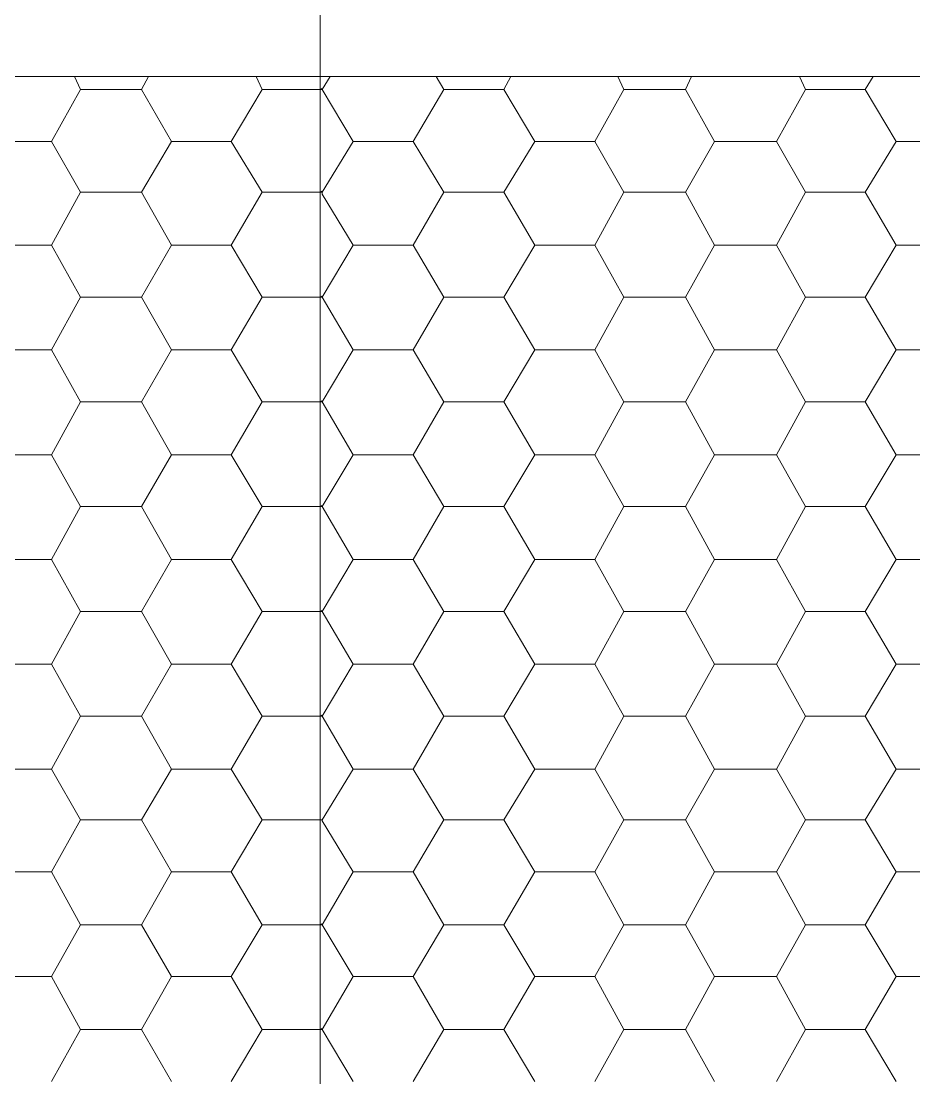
# Model space of a CAD drawing. Header units: millimetres. Extents: x 2928 to 3112, y 1220 to 1280.
# Drawn here: x 3055.415 to 3056.894, y 1273.298 to 1275.049 of the extents above; entities that cross this region are included whole.
import ezdxf

# ---------------------------------------------------------------- set-up
doc = ezdxf.new("R2010")
doc.units = ezdxf.units.MM

msp = doc.modelspace()

# ---------------------------------------------------------------- linework, layer by layer
at = {"color": 253, "linetype": 'Continuous', "lineweight": 5, "true_color": 0x9a9a9a}
msp.add_lwpolyline([(3055.91041, 1268.70214), (3055.91041, 1277.52782), (3056.53066, 1277.52782)], dxfattribs=at)
at = {"color": 7, "linetype": 'Continuous', "lineweight": 5, "true_color": 0x000007}
msp.add_lwpolyline([(3058.27562, 1268.15632), (3052.47342, 1268.15632), (3058.27562, 1268.15632), (3058.27562, 1274.95752), (3052.47342, 1274.95752), (3052.47342, 1268.15632)], dxfattribs=at)
at = {"color": 9, "linetype": 'Continuous', "lineweight": 13, "true_color": 0xbababa}
for points in [[(3055.51346, 1274.93602), (3055.50353, 1274.95752), (3055.50353, 1274.95752)], [(3055.61435, 1274.93602), (3055.62593, 1274.95752), (3055.62593, 1274.95752)], [(3055.81448, 1274.93602), (3055.80456, 1274.95752), (3055.80456, 1274.95752)], [(3055.91372, 1274.93602), (3055.92695, 1274.95752), (3055.92695, 1274.95752)], [(3056.11551, 1274.93602), (3056.10228, 1274.95752), (3056.10228, 1274.95752)], [(3056.21475, 1274.93602), (3056.22632, 1274.95752), (3056.22632, 1274.95752)], [(3056.41323, 1274.93602), (3056.4033, 1274.95752), (3056.4033, 1274.95752)], [(3056.51577, 1274.93602), (3056.5257, 1274.95752), (3056.5257, 1274.95752)], [(3056.71425, 1274.93602), (3056.70433, 1274.95752), (3056.70433, 1274.95752)], [(3056.81349, 1274.93602), (3056.82672, 1274.95752), (3056.82672, 1274.95752)], [(3055.46549, 1274.85001), (3055.51346, 1274.93602), (3055.51346, 1274.93602)], [(3055.51346, 1274.93602), (3055.61435, 1274.93602), (3055.61435, 1274.93602)], [(3055.66397, 1274.85001), (3055.61435, 1274.93602), (3055.61435, 1274.93602)], [(3055.76321, 1274.85001), (3055.81448, 1274.93602), (3055.81448, 1274.93602)], [(3055.81448, 1274.93602), (3055.91372, 1274.93602), (3055.91372, 1274.93602)], [(3055.91372, 1274.93602), (3055.91207, 1274.93768), (3055.91207, 1274.93768)], [(3055.91372, 1274.93602), (3055.91207, 1274.93768), (3055.91207, 1274.93768)], [(3055.96499, 1274.85001), (3055.91372, 1274.93602), (3055.91372, 1274.93602)], [(3056.06423, 1274.85001), (3056.11551, 1274.93602), (3056.11551, 1274.93602)], [(3056.11551, 1274.93602), (3056.21475, 1274.93602), (3056.21475, 1274.93602)], [(3056.26602, 1274.85001), (3056.21475, 1274.93602), (3056.21475, 1274.93602)], [(3056.36526, 1274.85001), (3056.41323, 1274.93602), (3056.41323, 1274.93602)], [(3056.41323, 1274.93602), (3056.51577, 1274.93602), (3056.51577, 1274.93602)], [(3056.56374, 1274.85001), (3056.51577, 1274.93602), (3056.51577, 1274.93602)], [(3056.66629, 1274.85001), (3056.71425, 1274.93602), (3056.71425, 1274.93602)], [(3056.71425, 1274.93602), (3056.81349, 1274.93602), (3056.81349, 1274.93602)], [(3056.86476, 1274.85001), (3056.81349, 1274.93602), (3056.81349, 1274.93602)], [(3055.3646, 1274.85001), (3055.46549, 1274.85001), (3055.46549, 1274.85001)], [(3055.51346, 1274.76566), (3055.46549, 1274.85001), (3055.46549, 1274.85001)], [(3055.61435, 1274.76566), (3055.66397, 1274.85001), (3055.66397, 1274.85001)], [(3055.66397, 1274.85001), (3055.76321, 1274.85001), (3055.76321, 1274.85001)], [(3055.81448, 1274.76566), (3055.76321, 1274.85001), (3055.76321, 1274.85001)], [(3055.91372, 1274.76566), (3055.96499, 1274.85001), (3055.96499, 1274.85001)], [(3055.96499, 1274.85001), (3056.06423, 1274.85001), (3056.06423, 1274.85001)], [(3056.11551, 1274.76566), (3056.06423, 1274.85001), (3056.06423, 1274.85001)], [(3056.21475, 1274.76566), (3056.26602, 1274.85001), (3056.26602, 1274.85001)], [(3056.26602, 1274.85001), (3056.36526, 1274.85001), (3056.36526, 1274.85001)], [(3056.41323, 1274.76566), (3056.36526, 1274.85001), (3056.36526, 1274.85001)], [(3056.51577, 1274.76566), (3056.56374, 1274.85001), (3056.56374, 1274.85001)], [(3056.56374, 1274.85001), (3056.66629, 1274.85001), (3056.66629, 1274.85001)], [(3056.71425, 1274.76566), (3056.66629, 1274.85001), (3056.66629, 1274.85001)], [(3056.81349, 1274.76566), (3056.86476, 1274.85001), (3056.86476, 1274.85001)], [(3056.86476, 1274.85001), (3056.964, 1274.85001), (3056.964, 1274.85001)], [(3055.46549, 1274.678), (3055.51346, 1274.76566), (3055.51346, 1274.76566)], [(3055.51346, 1274.76566), (3055.61435, 1274.76566), (3055.61435, 1274.76566)], [(3055.66397, 1274.678), (3055.61435, 1274.76566), (3055.61435, 1274.76566)], [(3055.76321, 1274.678), (3055.81448, 1274.76566), (3055.81448, 1274.76566)], [(3055.81448, 1274.76566), (3055.91372, 1274.76566), (3055.91372, 1274.76566)], [(3055.91372, 1274.76566), (3055.91207, 1274.76731), (3055.91207, 1274.76731)], [(3055.91372, 1274.76235), (3055.91372, 1274.76566), (3055.91372, 1274.76566)], [(3055.96499, 1274.678), (3055.91372, 1274.76235), (3055.91372, 1274.76235)], [(3056.06423, 1274.678), (3056.11551, 1274.76566), (3056.11551, 1274.76566)], [(3056.11551, 1274.76566), (3056.21475, 1274.76566), (3056.21475, 1274.76566)], [(3056.26602, 1274.678), (3056.21475, 1274.76566), (3056.21475, 1274.76566)], [(3056.36526, 1274.678), (3056.41323, 1274.76566), (3056.41323, 1274.76566)], [(3056.41323, 1274.76566), (3056.51577, 1274.76566), (3056.51577, 1274.76566)], [(3056.56374, 1274.678), (3056.51577, 1274.76566), (3056.51577, 1274.76566)], [(3056.66629, 1274.678), (3056.71425, 1274.76566), (3056.71425, 1274.76566)], [(3056.71425, 1274.76566), (3056.81349, 1274.76566), (3056.81349, 1274.76566)], [(3056.86476, 1274.678), (3056.81349, 1274.76566), (3056.81349, 1274.76566)], [(3055.3646, 1274.678), (3055.46549, 1274.678), (3055.46549, 1274.678)], [(3055.51346, 1274.59199), (3055.46549, 1274.678), (3055.46549, 1274.678)], [(3055.61435, 1274.59199), (3055.66397, 1274.678), (3055.66397, 1274.678)], [(3055.66397, 1274.678), (3055.76321, 1274.678), (3055.76321, 1274.678)], [(3055.81448, 1274.59199), (3055.76321, 1274.678), (3055.76321, 1274.678)], [(3055.91372, 1274.59199), (3055.96499, 1274.678), (3055.96499, 1274.678)], [(3055.96499, 1274.678), (3056.06423, 1274.678), (3056.06423, 1274.678)], [(3056.11551, 1274.59199), (3056.06423, 1274.678), (3056.06423, 1274.678)], [(3056.21475, 1274.59199), (3056.26602, 1274.678), (3056.26602, 1274.678)], [(3056.26602, 1274.678), (3056.36526, 1274.678), (3056.36526, 1274.678)], [(3056.41323, 1274.59199), (3056.36526, 1274.678), (3056.36526, 1274.678)], [(3056.51577, 1274.59199), (3056.56374, 1274.678), (3056.56374, 1274.678)], [(3056.56374, 1274.678), (3056.66629, 1274.678), (3056.66629, 1274.678)], [(3056.71425, 1274.59199), (3056.66629, 1274.678), (3056.66629, 1274.678)], [(3056.81349, 1274.59199), (3056.86476, 1274.678), (3056.86476, 1274.678)], [(3056.86476, 1274.678), (3056.964, 1274.678), (3056.964, 1274.678)], [(3055.46549, 1274.50433), (3055.51346, 1274.59199), (3055.51346, 1274.59199)], [(3055.51346, 1274.59199), (3055.61435, 1274.59199), (3055.61435, 1274.59199)], [(3055.66397, 1274.50433), (3055.61435, 1274.59199), (3055.61435, 1274.59199)], [(3055.76321, 1274.50433), (3055.81448, 1274.59199), (3055.81448, 1274.59199)], [(3055.81448, 1274.59199), (3055.91372, 1274.59199), (3055.91372, 1274.59199)], [(3055.91372, 1274.59199), (3055.91207, 1274.59365), (3055.91207, 1274.59365)], [(3055.91372, 1274.59199), (3055.91207, 1274.59365), (3055.91207, 1274.59365)], [(3055.96499, 1274.50433), (3055.91372, 1274.59199), (3055.91372, 1274.59199)], [(3056.06423, 1274.50433), (3056.11551, 1274.59199), (3056.11551, 1274.59199)], [(3056.11551, 1274.59199), (3056.21475, 1274.59199), (3056.21475, 1274.59199)], [(3056.26602, 1274.50433), (3056.21475, 1274.59199), (3056.21475, 1274.59199)], [(3056.36526, 1274.50433), (3056.41323, 1274.59199), (3056.41323, 1274.59199)], [(3056.41323, 1274.59199), (3056.51577, 1274.59199), (3056.51577, 1274.59199)], [(3056.56374, 1274.50433), (3056.51577, 1274.59199), (3056.51577, 1274.59199)], [(3056.66629, 1274.50433), (3056.71425, 1274.59199), (3056.71425, 1274.59199)], [(3056.71425, 1274.59199), (3056.81349, 1274.59199), (3056.81349, 1274.59199)], [(3056.86476, 1274.50433), (3056.81349, 1274.59199), (3056.81349, 1274.59199)], [(3055.3646, 1274.50433), (3055.46549, 1274.50433), (3055.46549, 1274.50433)], [(3055.51346, 1274.41832), (3055.46549, 1274.50433), (3055.46549, 1274.50433)], [(3055.61435, 1274.41832), (3055.66397, 1274.50433), (3055.66397, 1274.50433)], [(3055.66397, 1274.50433), (3055.76321, 1274.50433), (3055.76321, 1274.50433)], [(3055.81448, 1274.41832), (3055.76321, 1274.50433), (3055.76321, 1274.50433)], [(3055.91372, 1274.41832), (3055.96499, 1274.50433), (3055.96499, 1274.50433)], [(3055.96499, 1274.50433), (3056.06423, 1274.50433), (3056.06423, 1274.50433)], [(3056.11551, 1274.41832), (3056.06423, 1274.50433), (3056.06423, 1274.50433)], [(3056.21475, 1274.41832), (3056.26602, 1274.50433), (3056.26602, 1274.50433)], [(3056.26602, 1274.50433), (3056.36526, 1274.50433), (3056.36526, 1274.50433)], [(3056.41323, 1274.41832), (3056.36526, 1274.50433), (3056.36526, 1274.50433)], [(3056.51577, 1274.41832), (3056.56374, 1274.50433), (3056.56374, 1274.50433)], [(3056.56374, 1274.50433), (3056.66629, 1274.50433), (3056.66629, 1274.50433)], [(3056.71425, 1274.41832), (3056.66629, 1274.50433), (3056.66629, 1274.50433)], [(3056.81349, 1274.41832), (3056.86476, 1274.50433), (3056.86476, 1274.50433)], [(3056.86476, 1274.50433), (3056.964, 1274.50433), (3056.964, 1274.50433)], [(3055.46549, 1274.33066), (3055.51346, 1274.41832), (3055.51346, 1274.41832)], [(3055.51346, 1274.41832), (3055.61435, 1274.41832), (3055.61435, 1274.41832)], [(3055.66397, 1274.33066), (3055.61435, 1274.41832), (3055.61435, 1274.41832)], [(3055.76321, 1274.33066), (3055.81448, 1274.41832), (3055.81448, 1274.41832)], [(3055.81448, 1274.41832), (3055.91372, 1274.41832), (3055.91372, 1274.41832)], [(3055.91372, 1274.41832), (3055.91207, 1274.41998), (3055.91207, 1274.41998)], [(3055.91372, 1274.41832), (3055.91207, 1274.41998), (3055.91207, 1274.41998)], [(3055.96499, 1274.33066), (3055.91372, 1274.41832), (3055.91372, 1274.41832)], [(3056.06423, 1274.33066), (3056.11551, 1274.41832), (3056.11551, 1274.41832)], [(3056.11551, 1274.41832), (3056.21475, 1274.41832), (3056.21475, 1274.41832)], [(3056.26602, 1274.33066), (3056.21475, 1274.41832), (3056.21475, 1274.41832)], [(3056.36526, 1274.33066), (3056.41323, 1274.41832), (3056.41323, 1274.41832)], [(3056.41323, 1274.41832), (3056.51577, 1274.41832), (3056.51577, 1274.41832)], [(3056.56374, 1274.33066), (3056.51577, 1274.41832), (3056.51577, 1274.41832)], [(3056.66629, 1274.33066), (3056.71425, 1274.41832), (3056.71425, 1274.41832)], [(3056.71425, 1274.41832), (3056.81349, 1274.41832), (3056.81349, 1274.41832)], [(3056.86476, 1274.33066), (3056.81349, 1274.41832), (3056.81349, 1274.41832)], [(3055.3646, 1274.33066), (3055.46549, 1274.33066), (3055.46549, 1274.33066)], [(3055.51346, 1274.24465), (3055.46549, 1274.33066), (3055.46549, 1274.33066)], [(3055.61435, 1274.24465), (3055.66397, 1274.33066), (3055.66397, 1274.33066)], [(3055.66397, 1274.33066), (3055.76321, 1274.33066), (3055.76321, 1274.33066)], [(3055.81448, 1274.24465), (3055.76321, 1274.33066), (3055.76321, 1274.33066)], [(3055.91372, 1274.24465), (3055.96499, 1274.33066), (3055.96499, 1274.33066)], [(3055.96499, 1274.33066), (3056.06423, 1274.33066), (3056.06423, 1274.33066)], [(3056.11551, 1274.24465), (3056.06423, 1274.33066), (3056.06423, 1274.33066)], [(3056.21475, 1274.24465), (3056.26602, 1274.33066), (3056.26602, 1274.33066)], [(3056.26602, 1274.33066), (3056.36526, 1274.33066), (3056.36526, 1274.33066)], [(3056.41323, 1274.24465), (3056.36526, 1274.33066), (3056.36526, 1274.33066)], [(3056.51577, 1274.24465), (3056.56374, 1274.33066), (3056.56374, 1274.33066)], [(3056.56374, 1274.33066), (3056.66629, 1274.33066), (3056.66629, 1274.33066)], [(3056.71425, 1274.24465), (3056.66629, 1274.33066), (3056.66629, 1274.33066)], [(3056.81349, 1274.24465), (3056.86476, 1274.33066), (3056.86476, 1274.33066)], [(3056.86476, 1274.33066), (3056.964, 1274.33066), (3056.964, 1274.33066)], [(3055.46549, 1274.15699), (3055.51346, 1274.24465), (3055.51346, 1274.24465)], [(3055.51346, 1274.24465), (3055.61435, 1274.24465), (3055.61435, 1274.24465)], [(3055.66397, 1274.15699), (3055.61435, 1274.24465), (3055.61435, 1274.24465)], [(3055.76321, 1274.15699), (3055.81448, 1274.24465), (3055.81448, 1274.24465)], [(3055.81448, 1274.24465), (3055.91372, 1274.24465), (3055.91372, 1274.24465)], [(3055.91372, 1274.24465), (3055.91207, 1274.24631), (3055.91207, 1274.24631)], [(3055.96499, 1274.15699), (3055.91372, 1274.24465), (3055.91372, 1274.24465)], [(3056.06423, 1274.15699), (3056.11551, 1274.24465), (3056.11551, 1274.24465)], [(3056.11551, 1274.24465), (3056.21475, 1274.24465), (3056.21475, 1274.24465)], [(3056.26602, 1274.15699), (3056.21475, 1274.24465), (3056.21475, 1274.24465)], [(3056.36526, 1274.15699), (3056.41323, 1274.24465), (3056.41323, 1274.24465)], [(3056.41323, 1274.24465), (3056.51577, 1274.24465), (3056.51577, 1274.24465)], [(3056.56374, 1274.15699), (3056.51577, 1274.24465), (3056.51577, 1274.24465)], [(3056.66629, 1274.15699), (3056.71425, 1274.24465), (3056.71425, 1274.24465)], [(3056.71425, 1274.24465), (3056.81349, 1274.24465), (3056.81349, 1274.24465)], [(3056.86476, 1274.15699), (3056.81349, 1274.24465), (3056.81349, 1274.24465)], [(3055.3646, 1274.15699), (3055.46549, 1274.15699), (3055.46549, 1274.15699)], [(3055.51346, 1274.07099), (3055.46549, 1274.15699), (3055.46549, 1274.15699)], [(3055.61435, 1274.07099), (3055.66397, 1274.15699), (3055.66397, 1274.15699)], [(3055.66397, 1274.15699), (3055.76321, 1274.15699), (3055.76321, 1274.15699)], [(3055.81448, 1274.07099), (3055.76321, 1274.15699), (3055.76321, 1274.15699)], [(3055.91372, 1274.07099), (3055.96499, 1274.15699), (3055.96499, 1274.15699)], [(3055.96499, 1274.15699), (3056.06423, 1274.15699), (3056.06423, 1274.15699)], [(3056.11551, 1274.07099), (3056.06423, 1274.15699), (3056.06423, 1274.15699)], [(3056.21475, 1274.07099), (3056.26602, 1274.15699), (3056.26602, 1274.15699)], [(3056.26602, 1274.15699), (3056.36526, 1274.15699), (3056.36526, 1274.15699)], [(3056.41323, 1274.07099), (3056.36526, 1274.15699), (3056.36526, 1274.15699)], [(3056.51577, 1274.07099), (3056.56374, 1274.15699), (3056.56374, 1274.15699)], [(3056.56374, 1274.15699), (3056.66629, 1274.15699), (3056.66629, 1274.15699)], [(3056.71425, 1274.07099), (3056.66629, 1274.15699), (3056.66629, 1274.15699)], [(3056.81349, 1274.07099), (3056.86476, 1274.15699), (3056.86476, 1274.15699)], [(3056.86476, 1274.15699), (3056.964, 1274.15699), (3056.964, 1274.15699)], [(3055.46549, 1273.98332), (3055.51346, 1274.07099), (3055.51346, 1274.07099)], [(3055.51346, 1274.07099), (3055.61435, 1274.07099), (3055.61435, 1274.07099)], [(3055.66397, 1273.98332), (3055.61435, 1274.07099), (3055.61435, 1274.07099)], [(3055.76321, 1273.98332), (3055.81448, 1274.07099), (3055.81448, 1274.07099)], [(3055.81448, 1274.07099), (3055.91372, 1274.07099), (3055.91372, 1274.07099)], [(3055.91372, 1274.07099), (3055.91207, 1274.07264), (3055.91207, 1274.07264)], [(3055.96499, 1273.98332), (3055.91372, 1274.07099), (3055.91372, 1274.07099)], [(3056.06423, 1273.98332), (3056.11551, 1274.07099), (3056.11551, 1274.07099)], [(3056.11551, 1274.07099), (3056.21475, 1274.07099), (3056.21475, 1274.07099)], [(3056.26602, 1273.98332), (3056.21475, 1274.07099), (3056.21475, 1274.07099)], [(3056.36526, 1273.98332), (3056.41323, 1274.07099), (3056.41323, 1274.07099)], [(3056.41323, 1274.07099), (3056.51577, 1274.07099), (3056.51577, 1274.07099)], [(3056.56374, 1273.98332), (3056.51577, 1274.07099), (3056.51577, 1274.07099)], [(3056.66629, 1273.98332), (3056.71425, 1274.07099), (3056.71425, 1274.07099)], [(3056.71425, 1274.07099), (3056.81349, 1274.07099), (3056.81349, 1274.07099)], [(3056.86476, 1273.98332), (3056.81349, 1274.07099), (3056.81349, 1274.07099)], [(3055.3646, 1273.98332), (3055.46549, 1273.98332), (3055.46549, 1273.98332)], [(3055.51346, 1273.89732), (3055.46549, 1273.98332), (3055.46549, 1273.98332)], [(3055.61435, 1273.89732), (3055.66397, 1273.98332), (3055.66397, 1273.98332)], [(3055.66397, 1273.98332), (3055.76321, 1273.98332), (3055.76321, 1273.98332)], [(3055.81448, 1273.89732), (3055.76321, 1273.98332), (3055.76321, 1273.98332)], [(3055.91372, 1273.89732), (3055.96499, 1273.98332), (3055.96499, 1273.98332)], [(3055.96499, 1273.98332), (3056.06423, 1273.98332), (3056.06423, 1273.98332)], [(3056.11551, 1273.89732), (3056.06423, 1273.98332), (3056.06423, 1273.98332)], [(3056.21475, 1273.89732), (3056.26602, 1273.98332), (3056.26602, 1273.98332)], [(3056.26602, 1273.98332), (3056.36526, 1273.98332), (3056.36526, 1273.98332)], [(3056.41323, 1273.89732), (3056.36526, 1273.98332), (3056.36526, 1273.98332)], [(3056.51577, 1273.89732), (3056.56374, 1273.98332), (3056.56374, 1273.98332)], [(3056.56374, 1273.98332), (3056.66629, 1273.98332), (3056.66629, 1273.98332)], [(3056.71425, 1273.89732), (3056.66629, 1273.98332), (3056.66629, 1273.98332)], [(3056.81349, 1273.89732), (3056.86476, 1273.98332), (3056.86476, 1273.98332)], [(3056.86476, 1273.98332), (3056.964, 1273.98332), (3056.964, 1273.98332)], [(3055.46549, 1273.80966), (3055.51346, 1273.89732), (3055.51346, 1273.89732)], [(3055.51346, 1273.89732), (3055.61435, 1273.89732), (3055.61435, 1273.89732)], [(3055.66397, 1273.80966), (3055.61435, 1273.89732), (3055.61435, 1273.89732)], [(3055.76321, 1273.80966), (3055.81448, 1273.89732), (3055.81448, 1273.89732)], [(3055.81448, 1273.89732), (3055.91372, 1273.89732), (3055.91372, 1273.89732)], [(3055.91372, 1273.89732), (3055.91207, 1273.89897), (3055.91207, 1273.89897)], [(3055.96499, 1273.80966), (3055.91372, 1273.89732), (3055.91372, 1273.89732)], [(3056.06423, 1273.80966), (3056.11551, 1273.89732), (3056.11551, 1273.89732)], [(3056.11551, 1273.89732), (3056.21475, 1273.89732), (3056.21475, 1273.89732)], [(3056.26602, 1273.80966), (3056.21475, 1273.89732), (3056.21475, 1273.89732)], [(3056.36526, 1273.80966), (3056.41323, 1273.89732), (3056.41323, 1273.89732)], [(3056.41323, 1273.89732), (3056.51577, 1273.89732), (3056.51577, 1273.89732)], [(3056.56374, 1273.80966), (3056.51577, 1273.89732), (3056.51577, 1273.89732)], [(3056.66629, 1273.80966), (3056.71425, 1273.89732), (3056.71425, 1273.89732)], [(3056.71425, 1273.89732), (3056.81349, 1273.89732), (3056.81349, 1273.89732)], [(3056.86476, 1273.80966), (3056.81349, 1273.89732), (3056.81349, 1273.89732)], [(3055.3646, 1273.80966), (3055.46549, 1273.80966), (3055.46549, 1273.80966)], [(3055.51346, 1273.7253), (3055.46549, 1273.80966), (3055.46549, 1273.80966)], [(3055.61435, 1273.7253), (3055.66397, 1273.80966), (3055.66397, 1273.80966)], [(3055.66397, 1273.80966), (3055.76321, 1273.80966), (3055.76321, 1273.80966)], [(3055.81448, 1273.7253), (3055.76321, 1273.80966), (3055.76321, 1273.80966)], [(3055.91372, 1273.7253), (3055.96499, 1273.80966), (3055.96499, 1273.80966)], [(3055.96499, 1273.80966), (3056.06423, 1273.80966), (3056.06423, 1273.80966)], [(3056.11551, 1273.7253), (3056.06423, 1273.80966), (3056.06423, 1273.80966)], [(3056.21475, 1273.7253), (3056.26602, 1273.80966), (3056.26602, 1273.80966)], [(3056.26602, 1273.80966), (3056.36526, 1273.80966), (3056.36526, 1273.80966)], [(3056.41323, 1273.7253), (3056.36526, 1273.80966), (3056.36526, 1273.80966)], [(3056.51577, 1273.7253), (3056.56374, 1273.80966), (3056.56374, 1273.80966)], [(3056.56374, 1273.80966), (3056.66629, 1273.80966), (3056.66629, 1273.80966)], [(3056.71425, 1273.7253), (3056.66629, 1273.80966), (3056.66629, 1273.80966)], [(3056.81349, 1273.7253), (3056.86476, 1273.80966), (3056.86476, 1273.80966)], [(3056.86476, 1273.80966), (3056.964, 1273.80966), (3056.964, 1273.80966)], [(3055.46549, 1273.63929), (3055.51346, 1273.7253), (3055.51346, 1273.7253)], [(3055.51346, 1273.7253), (3055.61435, 1273.7253), (3055.61435, 1273.7253)], [(3055.66397, 1273.63929), (3055.61435, 1273.7253), (3055.61435, 1273.7253)], [(3055.76321, 1273.63929), (3055.81448, 1273.7253), (3055.81448, 1273.7253)], [(3055.81448, 1273.7253), (3055.91372, 1273.7253), (3055.91372, 1273.7253)], [(3055.91372, 1273.72365), (3055.91372, 1273.7253), (3055.91372, 1273.7253)], [(3055.96499, 1273.63929), (3055.91372, 1273.72365), (3055.91372, 1273.72365)], [(3056.06423, 1273.63929), (3056.11551, 1273.7253), (3056.11551, 1273.7253)], [(3056.11551, 1273.7253), (3056.21475, 1273.7253), (3056.21475, 1273.7253)], [(3056.26602, 1273.63929), (3056.21475, 1273.7253), (3056.21475, 1273.7253)], [(3056.36526, 1273.63929), (3056.41323, 1273.7253), (3056.41323, 1273.7253)], [(3056.41323, 1273.7253), (3056.51577, 1273.7253), (3056.51577, 1273.7253)], [(3056.56374, 1273.63929), (3056.51577, 1273.7253), (3056.51577, 1273.7253)], [(3056.66629, 1273.63929), (3056.71425, 1273.7253), (3056.71425, 1273.7253)], [(3056.71425, 1273.7253), (3056.81349, 1273.7253), (3056.81349, 1273.7253)], [(3056.86476, 1273.63929), (3056.81349, 1273.7253), (3056.81349, 1273.7253)], [(3055.3646, 1273.63929), (3055.46549, 1273.63929), (3055.46549, 1273.63929)], [(3055.51346, 1273.55163), (3055.46549, 1273.63929), (3055.46549, 1273.63929)], [(3055.61435, 1273.55163), (3055.66397, 1273.63929), (3055.66397, 1273.63929)], [(3055.66397, 1273.63929), (3055.76321, 1273.63929), (3055.76321, 1273.63929)], [(3055.81448, 1273.55163), (3055.76321, 1273.63929), (3055.76321, 1273.63929)], [(3055.91372, 1273.55163), (3055.96499, 1273.63929), (3055.96499, 1273.63929)], [(3055.96499, 1273.63929), (3056.06423, 1273.63929), (3056.06423, 1273.63929)], [(3056.11551, 1273.55163), (3056.06423, 1273.63929), (3056.06423, 1273.63929)], [(3056.21475, 1273.55163), (3056.26602, 1273.63929), (3056.26602, 1273.63929)], [(3056.26602, 1273.63929), (3056.36526, 1273.63929), (3056.36526, 1273.63929)], [(3056.41323, 1273.55163), (3056.36526, 1273.63929), (3056.36526, 1273.63929)], [(3056.51577, 1273.55163), (3056.56374, 1273.63929), (3056.56374, 1273.63929)], [(3056.56374, 1273.63929), (3056.66629, 1273.63929), (3056.66629, 1273.63929)], [(3056.71425, 1273.55163), (3056.66629, 1273.63929), (3056.66629, 1273.63929)], [(3056.81349, 1273.55163), (3056.86476, 1273.63929), (3056.86476, 1273.63929)], [(3056.86476, 1273.63929), (3056.964, 1273.63929), (3056.964, 1273.63929)], [(3055.91372, 1273.55163), (3055.91207, 1273.55329), (3055.91207, 1273.55329)], [(3055.46549, 1273.46563), (3055.51346, 1273.55163), (3055.51346, 1273.55163)], [(3055.51346, 1273.55163), (3055.61435, 1273.55163), (3055.61435, 1273.55163)], [(3055.66397, 1273.46563), (3055.61435, 1273.55163), (3055.61435, 1273.55163)], [(3055.76321, 1273.46563), (3055.81448, 1273.55163), (3055.81448, 1273.55163)], [(3055.81448, 1273.55163), (3055.91372, 1273.55163), (3055.91372, 1273.55163)], [(3055.96499, 1273.46563), (3055.91372, 1273.55163), (3055.91372, 1273.55163)], [(3056.06423, 1273.46563), (3056.11551, 1273.55163), (3056.11551, 1273.55163)], [(3056.11551, 1273.55163), (3056.21475, 1273.55163), (3056.21475, 1273.55163)], [(3056.26602, 1273.46563), (3056.21475, 1273.55163), (3056.21475, 1273.55163)], [(3056.36526, 1273.46563), (3056.41323, 1273.55163), (3056.41323, 1273.55163)], [(3056.41323, 1273.55163), (3056.51577, 1273.55163), (3056.51577, 1273.55163)], [(3056.56374, 1273.46563), (3056.51577, 1273.55163), (3056.51577, 1273.55163)], [(3056.66629, 1273.46563), (3056.71425, 1273.55163), (3056.71425, 1273.55163)], [(3056.71425, 1273.55163), (3056.81349, 1273.55163), (3056.81349, 1273.55163)], [(3056.86476, 1273.46563), (3056.81349, 1273.55163), (3056.81349, 1273.55163)], [(3055.3646, 1273.46563), (3055.46549, 1273.46563), (3055.46549, 1273.46563)], [(3055.51346, 1273.37796), (3055.46549, 1273.46563), (3055.46549, 1273.46563)], [(3055.61435, 1273.37796), (3055.66397, 1273.46563), (3055.66397, 1273.46563)], [(3055.66397, 1273.46563), (3055.76321, 1273.46563), (3055.76321, 1273.46563)], [(3055.81448, 1273.37796), (3055.76321, 1273.46563), (3055.76321, 1273.46563)], [(3055.91372, 1273.37796), (3055.96499, 1273.46563), (3055.96499, 1273.46563)], [(3055.96499, 1273.46563), (3056.06423, 1273.46563), (3056.06423, 1273.46563)], [(3056.11551, 1273.37796), (3056.06423, 1273.46563), (3056.06423, 1273.46563)], [(3056.21475, 1273.37796), (3056.26602, 1273.46563), (3056.26602, 1273.46563)], [(3056.26602, 1273.46563), (3056.36526, 1273.46563), (3056.36526, 1273.46563)], [(3056.41323, 1273.37796), (3056.36526, 1273.46563), (3056.36526, 1273.46563)], [(3056.51577, 1273.37796), (3056.56374, 1273.46563), (3056.56374, 1273.46563)], [(3056.56374, 1273.46563), (3056.66629, 1273.46563), (3056.66629, 1273.46563)], [(3056.71425, 1273.37796), (3056.66629, 1273.46563), (3056.66629, 1273.46563)], [(3056.81349, 1273.37796), (3056.86476, 1273.46563), (3056.86476, 1273.46563)], [(3056.86476, 1273.46563), (3056.964, 1273.46563), (3056.964, 1273.46563)], [(3055.46549, 1273.29196), (3055.51346, 1273.37796), (3055.51346, 1273.37796)], [(3055.51346, 1273.37796), (3055.61435, 1273.37796), (3055.61435, 1273.37796)], [(3055.66397, 1273.29196), (3055.61435, 1273.37796), (3055.61435, 1273.37796)], [(3055.76321, 1273.29196), (3055.81448, 1273.37796), (3055.81448, 1273.37796)], [(3055.81448, 1273.37796), (3055.91372, 1273.37796), (3055.91372, 1273.37796)], [(3055.91372, 1273.37796), (3055.91207, 1273.37962), (3055.91207, 1273.37962)], [(3055.96499, 1273.29196), (3055.91372, 1273.37796), (3055.91372, 1273.37796)], [(3056.06423, 1273.29196), (3056.11551, 1273.37796), (3056.11551, 1273.37796)], [(3056.11551, 1273.37796), (3056.21475, 1273.37796), (3056.21475, 1273.37796)], [(3056.26602, 1273.29196), (3056.21475, 1273.37796), (3056.21475, 1273.37796)], [(3056.36526, 1273.29196), (3056.41323, 1273.37796), (3056.41323, 1273.37796)], [(3056.41323, 1273.37796), (3056.51577, 1273.37796), (3056.51577, 1273.37796)], [(3056.56374, 1273.29196), (3056.51577, 1273.37796), (3056.51577, 1273.37796)], [(3056.66629, 1273.29196), (3056.71425, 1273.37796), (3056.71425, 1273.37796)], [(3056.71425, 1273.37796), (3056.81349, 1273.37796), (3056.81349, 1273.37796)], [(3056.86476, 1273.29196), (3056.81349, 1273.37796), (3056.81349, 1273.37796)]]:
    msp.add_lwpolyline(points, dxfattribs=at)

doc.saveas('drawing.dxf')
